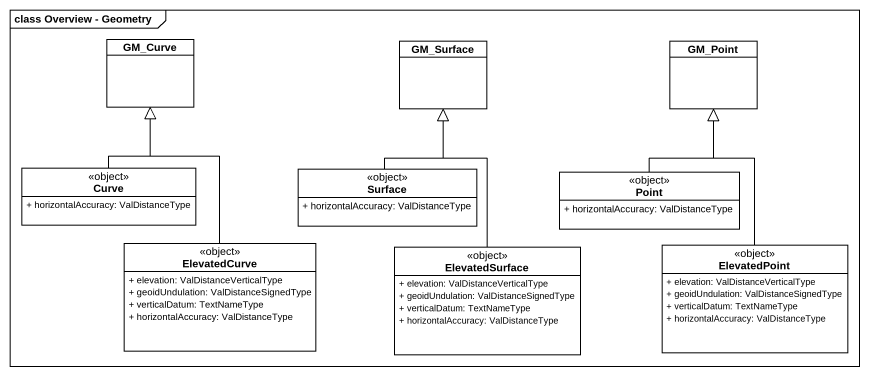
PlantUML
@startuml
mainframe class Overview - Geometry
hide circle
hide empty members
skinparam classAttributeIconSize 0
class GM_Curve
class GM_Surface
class GM_Point
class Curve <<object>> #FFFFFF {
  + horizontalAccuracy: ValDistanceType
}
class Surface <<object>> #FFFFFF {
  + horizontalAccuracy: ValDistanceType
}
class Point <<object>> #FFFFFF {
  + horizontalAccuracy: ValDistanceType
}
class ElevatedCurve <<object>> #FFFFFF {
  + elevation: ValDistanceVerticalType
  + geoidUndulation: ValDistanceSignedType
  + verticalDatum: TextNameType
  + horizontalAccuracy: ValDistanceType
}
class ElevatedSurface <<object>> #FFFFFF {
  + elevation: ValDistanceVerticalType
  + geoidUndulation: ValDistanceSignedType
  + verticalDatum: TextNameType
  + horizontalAccuracy: ValDistanceType
}
class ElevatedPoint <<object>> #FFFFFF {
  + elevation: ValDistanceVerticalType
  + geoidUndulation: ValDistanceSignedType
  + verticalDatum: TextNameType
  + horizontalAccuracy: ValDistanceType
}
Curve -up-|> GM_Curve
Surface -up-|> GM_Surface
Point -up-|> GM_Point
ElevatedCurve -up-|> GM_Curve
ElevatedSurface -up-|> GM_Surface
ElevatedPoint -up-|> GM_Point
@enduml
